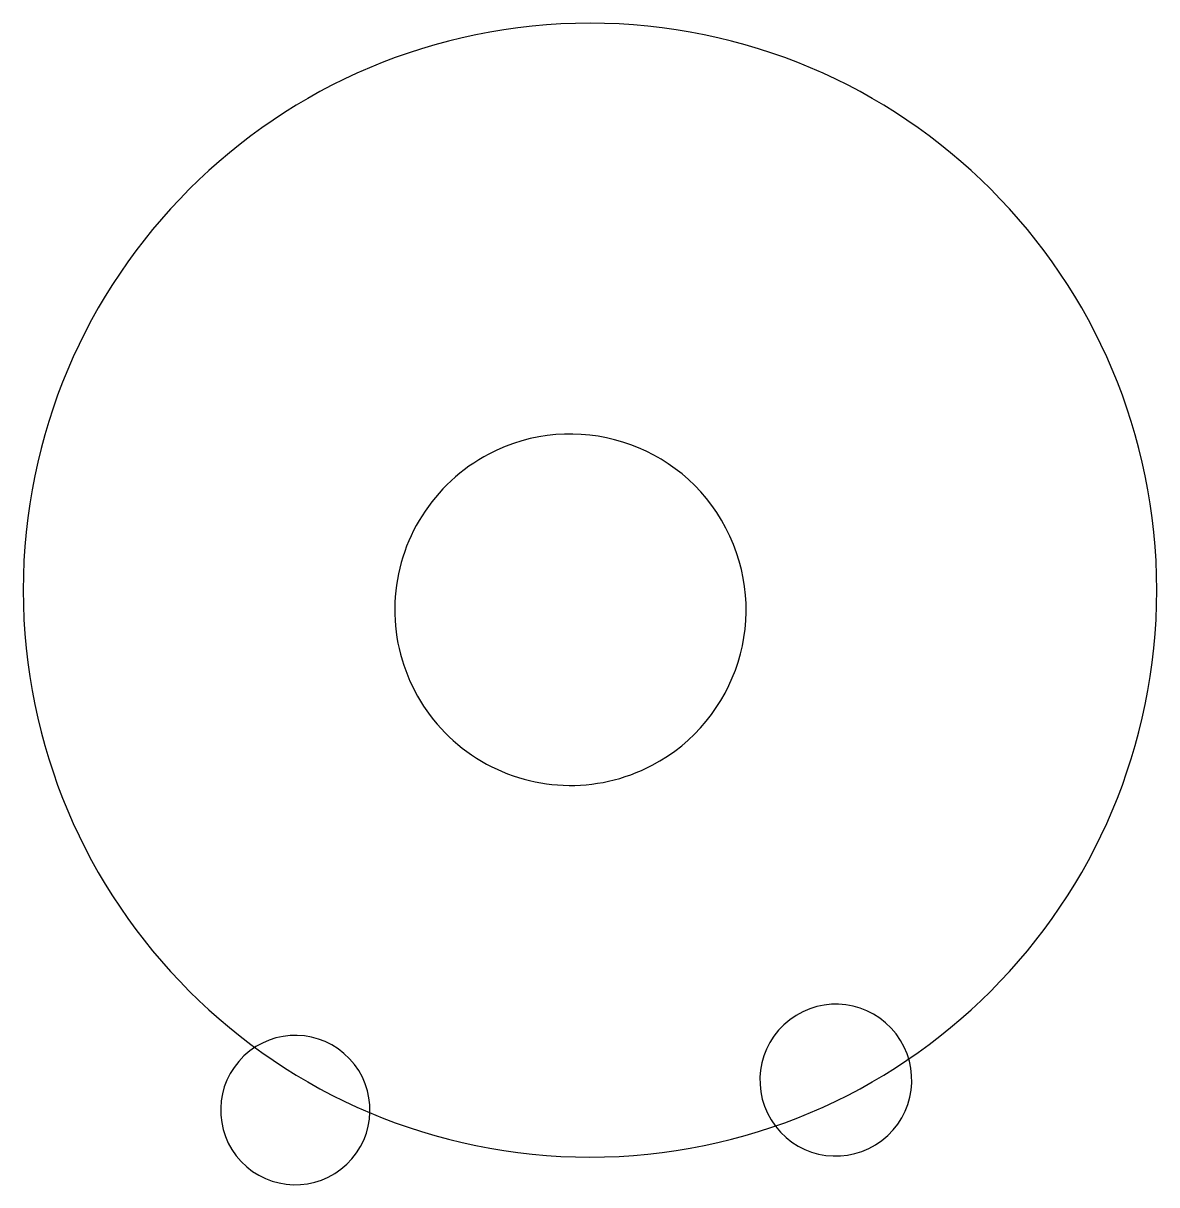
# Model space of a CAD drawing. Header units: inches. Extents: x -25.9 to 32, y -23.8 to 35.5.
import ezdxf

# ---------------------------------------------------------------- set-up
doc = ezdxf.new("R2010")
doc.units = ezdxf.units.IN
doc.layers.get('0').update_dxf_attribs({"linetype": 'CONTINUOUS'})

msp = doc.modelspace()

# ---------------------------------------------------------------- linework, layer by layer
at = {"color": 0, "linetype": 'CONTINUOUS'}
for centre, radius, start, end in [((3.042103, 6.553928), 28.980662, 360, 180), ((2.042103, 5.553928), 8.980662, 297.678101, 117.678101), ((2.042103, 5.553928), 8.980662, 117.678101, 297.678101), ((3.042103, 6.553928), 28.980662, 180, 360), ((15.613068, -18.490673), 3.882428, 307.38559, 127.38559), ((15.613068, -18.490673), 3.882428, 127.38559, 307.38559), ((-12.025284, -20.023329), 3.818074, 313.485718, 133.485718), ((-12.025284, -20.023329), 3.818074, 133.485718, 313.485718)]:
    msp.add_arc(centre, radius, start, end, dxfattribs=at)

doc.saveas('drawing.dxf')
